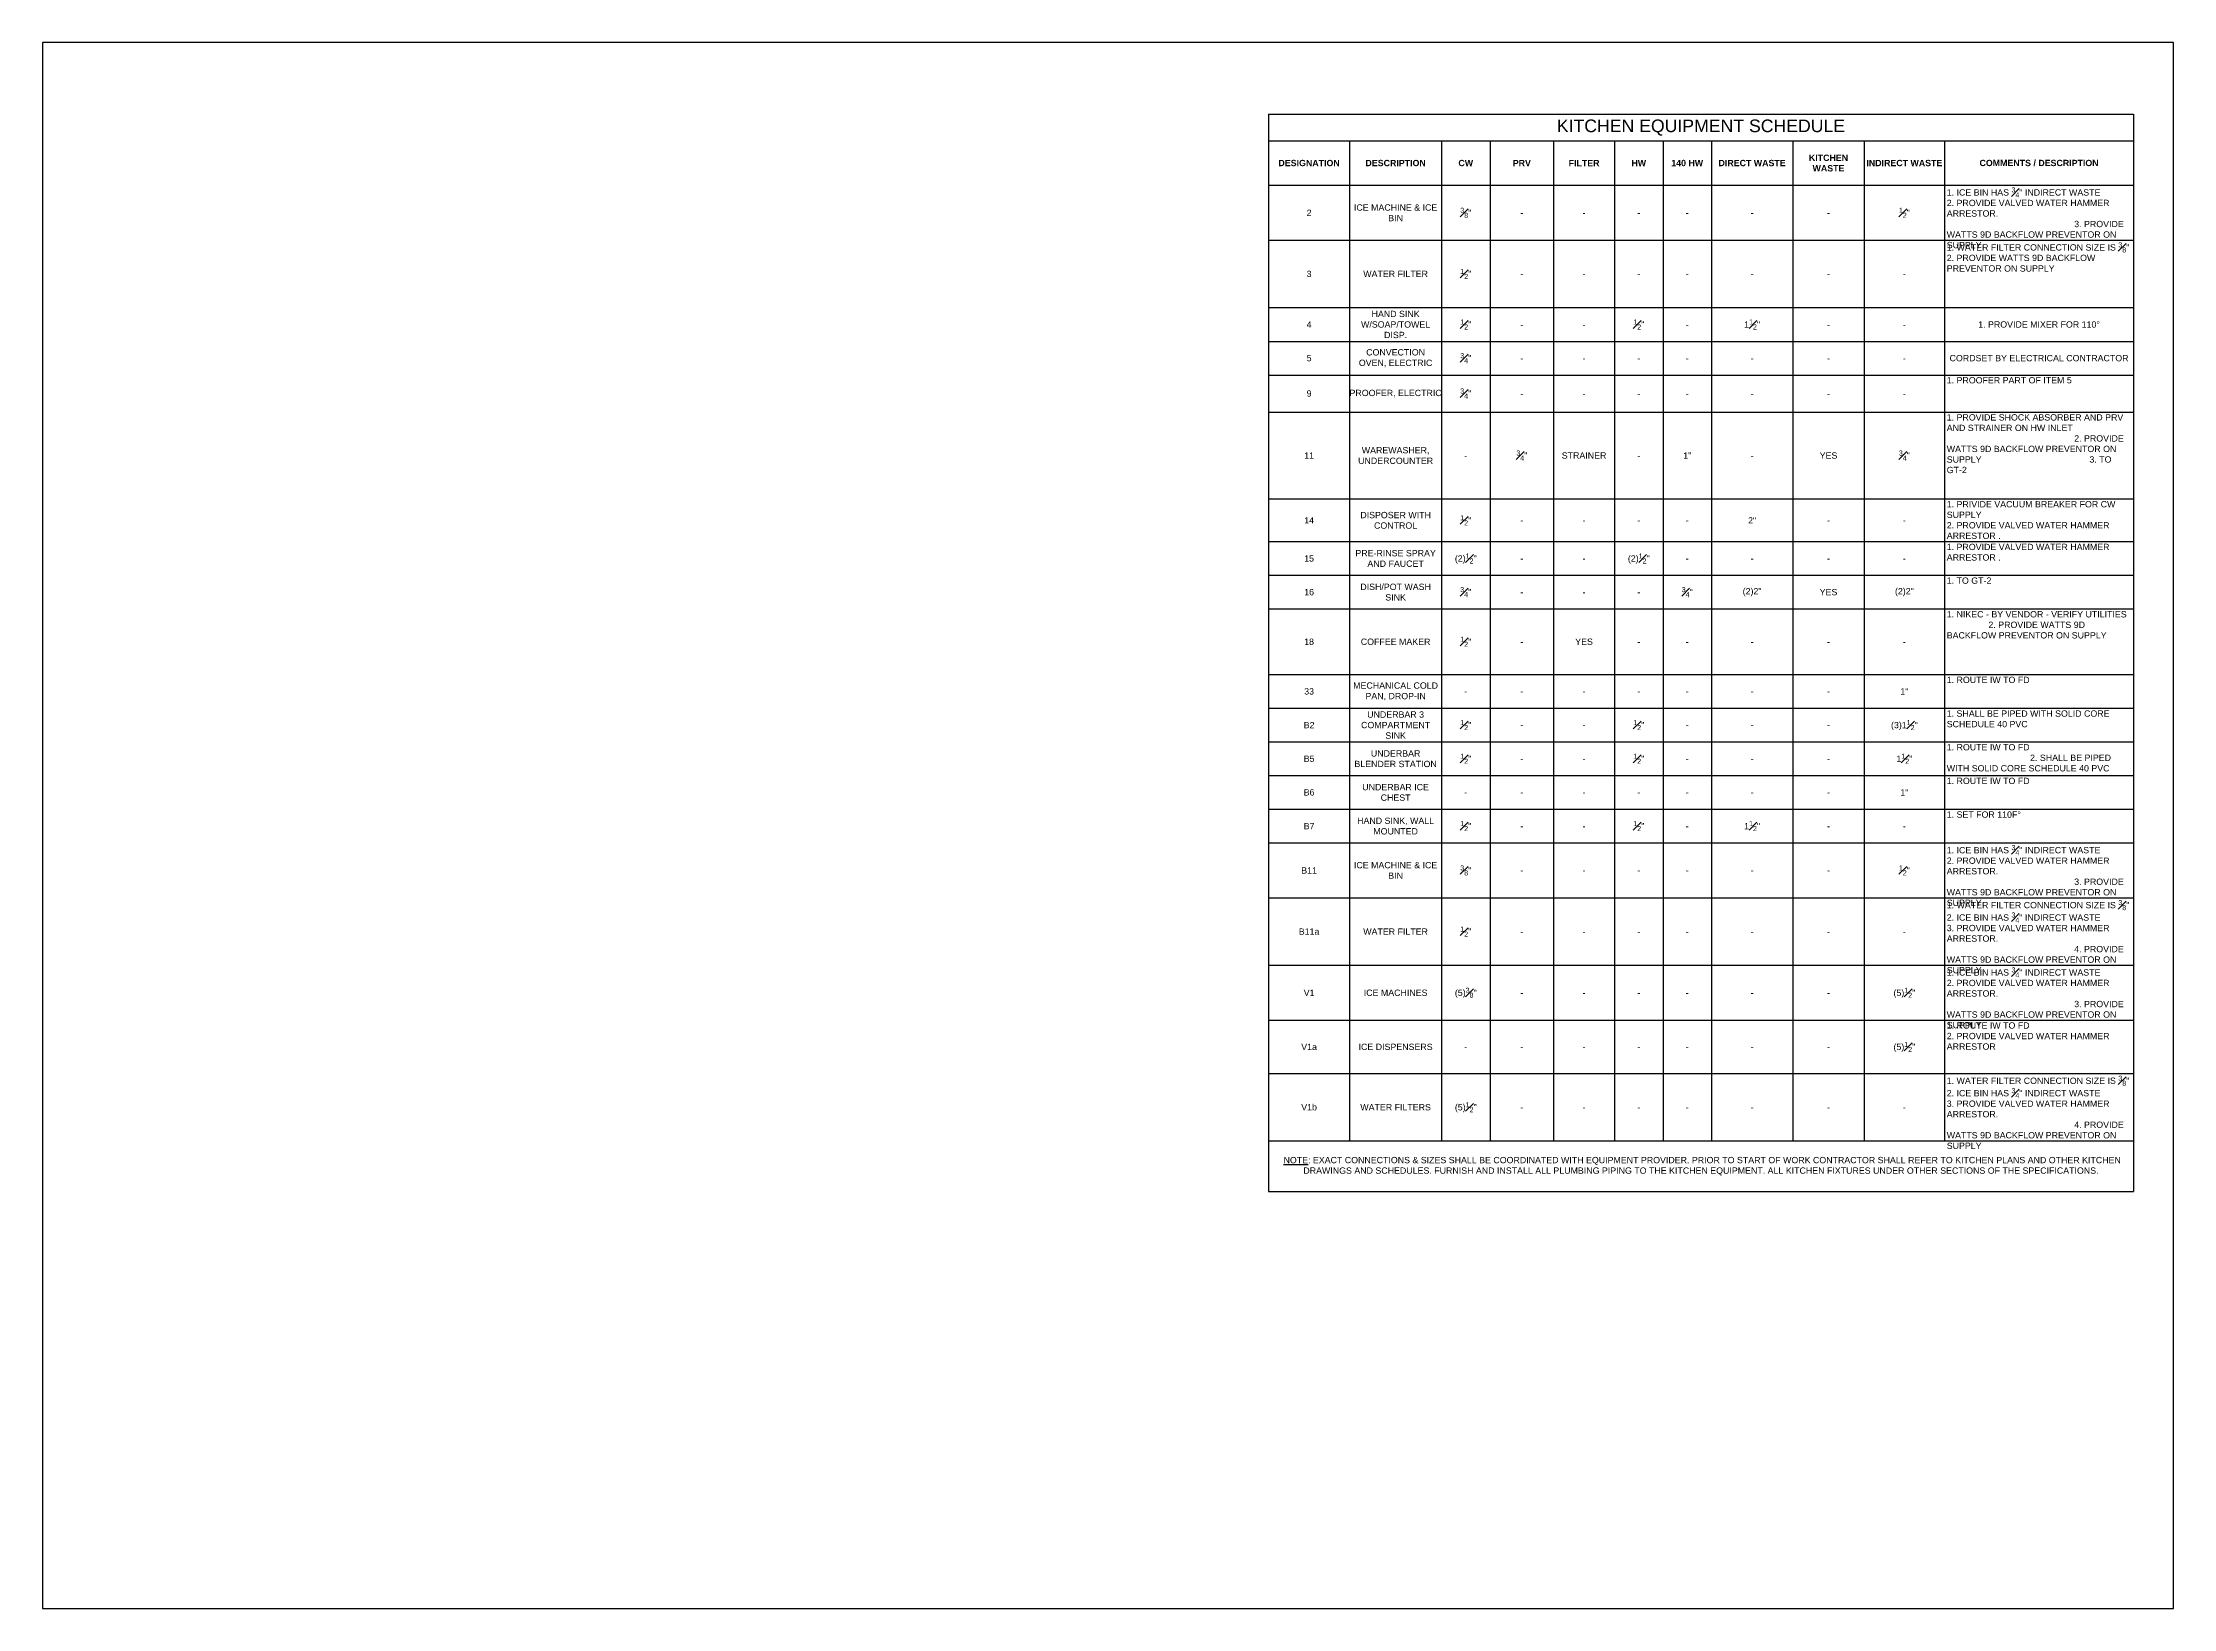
# Model space of a CAD drawing. Extents: x 2014.8 to 2046.4, y 1461.6 to 1484.9.
import ezdxf

# ---------------------------------------------------------------- set-up
doc = ezdxf.new("R2010")
doc.units = 0
doc.header["$LTSCALE"] = 48
doc.header["$MEASUREMENT"] = 0
doc.layers.add('G-ANNO-TEXT', color=70, linetype='Continuous')
doc.styles.add('Arial', font='arial.ttf')
doc.styles.add('Arial Bold', font='arialbd.ttf')

# ---------------------------------------------------------------- blocks, each defined once
blk = doc.blocks.new('*T80')
at = {"layer": 'G-ANNO-TEXT', "transparency": 16777216}
for p, q in [((0, 0), (12.838, 0)), ((0, 0), (0, -15.995)), ((12.838, 0), (12.838, -15.995)), ((0, -0.396), (12.838, -0.396)), ((1.205, -0.396), (1.205, -15.245)), ((2.568, -0.396), (2.568, -15.245)), ((3.289, -0.396), (3.289, -15.245)), ((4.232, -0.396), (4.232, -15.245)), ((5.135, -0.396), (5.135, -15.245)), ((5.856, -0.396), (5.856, -15.245)), ((6.575, -0.396), (6.575, -15.245)), ((7.782, -0.396), (7.782, -15.245)), ((8.841, -0.396), (8.841, -15.245)), ((10.035, -0.396), (10.035, -15.245)), ((0, -1.055), (12.838, -1.055)), ((0, -1.871), (12.838, -1.871)), ((0, -2.872), (12.838, -2.872)), ((0, -3.372), (12.838, -3.372)), ((0, -3.872), (12.838, -3.872)), ((0, -4.423), (12.838, -4.423)), ((0, -5.713), (12.838, -5.713)), ((0, -6.346), (12.838, -6.346)), ((0, -6.846), (12.838, -6.846)), ((0, -7.346), (12.838, -7.346)), ((0, -8.32), (12.838, -8.32)), ((0, -8.82), (12.838, -8.82)), ((0, -9.32), (12.838, -9.32)), ((0, -9.82), (12.838, -9.82)), ((0, -10.32), (12.838, -10.32)), ((0, -10.82), (12.838, -10.82)), ((0, -11.636), (12.838, -11.636)), ((0, -12.637), (12.838, -12.637)), ((0, -13.453), (12.838, -13.453)), ((0, -14.244), (12.838, -14.244)), ((0, -15.245), (12.838, -15.245)), ((0, -15.995), (12.838, -15.995))]:
    blk.add_line(p, q, dxfattribs=at)
for s, insert, char_height, width, attachment_point, style in [('KITCHEN EQUIPMENT SCHEDULE', (6.419, -0.198), 0.1875, 12.77586, 5, 'Arial'), ('KITCHEN WASTE', (8.312, -0.725), 0.09375, 0.99681, 5, 'Arial Bold'), ('DESIGNATION', (0.603, -0.725), 0.09375, 1.14268, 5, 'Arial Bold'), ('DESCRIPTION', (1.887, -0.725), 0.09375, 1.30063, 5, 'Arial Bold'), ('CW', (2.928, -0.725), 0.0938, 0.65771, 5, 'Arial Bold'), ('PRV', (3.76, -0.725), 0.0938, 0.88056, 5, 'Arial Bold'), ('FILTER', (4.684, -0.725), 0.0938, 0.84141, 5, 'Arial Bold'), ('HW', (5.496, -0.725), 0.0938, 0.65771, 5, 'Arial Bold'), ('140 HW', (6.215, -0.725), 0.0938, 0.65642, 5, 'Arial Bold'), ('DIRECT WASTE', (7.178, -0.725), 0.09375, 1.14481, 5, 'Arial Bold'), ('INDIRECT WASTE', (9.438, -0.725), 0.09375, 1.13167, 5, 'Arial Bold'), ('COMMENTS / DESCRIPTION', (11.437, -0.725), 0.09375, 2.74044, 5, 'Arial Bold'), ('\\A1;1. ICE BIN HAS {\\H0.8x;\\S3#4;}" INDIRECT WASTE\\P2. PROVIDE VALVED WATER HAMMER ARRESTOR.                                                                                                           3. PROVIDE WATTS 9D BACKFLOW PREVENTOR ON SUPPLY', (10.067, -1.086), 0.09375, 2.74044, 1, 'Arial'), ('2', (0.603, -1.463), 0.0938, 1.14268, 5, 'Arial'), ('ICE MACHINE & ICE BIN', (1.887, -1.463), 0.09375, 1.30063, 5, 'Arial'), ('\\A1;{\\H0.8x;\\S3#8;\\H1.25x;"}', (2.928, -1.463), 0.09375, 0.65771, 5, 'Arial'), ('-', (3.76, -1.463), 0.0938, 0.88056, 5, 'Arial'), ('-', (4.684, -1.463), 0.0938, 0.84141, 5, 'Arial'), ('-', (5.496, -1.463), 0.0938, 0.65771, 5, 'Arial'), ('-', (6.215, -1.463), 0.0938, 0.65642, 5, 'Arial'), ('-', (7.178, -1.463), 0.0938, 1.14481, 5, 'Arial'), ('-', (8.312, -1.463), 0.0938, 0.99681, 5, 'Arial'), ('\\A1;{\\H0.8x;\\S1#2;}"', (9.438, -1.463), 0.09375, 1.13167, 5, 'Arial'), ('\\A1;1. WATER FILTER CONNECTION SIZE IS {\\H0.8x;\\S3#8;}"                                                                           2. PROVIDE WATTS 9D BACKFLOW PREVENTOR ON SUPPLY', (10.067, -1.902), 0.09375, 2.74044, 1, 'Arial'), ('3', (0.603, -2.371), 0.0938, 1.14268, 5, 'Arial'), ('WATER FILTER', (1.887, -2.371), 0.09375, 1.30063, 5, 'Arial'), ('\\A1;{\\H0.8x;\\S1#2;\\H1.25x;"}', (2.928, -2.371), 0.09375, 0.65771, 5, 'Arial'), ('-', (3.76, -2.371), 0.0938, 0.88056, 5, 'Arial'), ('-', (4.684, -2.371), 0.0938, 0.84141, 5, 'Arial'), ('-', (5.496, -2.371), 0.0938, 0.65771, 5, 'Arial'), ('-', (6.215, -2.371), 0.0938, 0.65642, 5, 'Arial'), ('-', (7.178, -2.371), 0.0938, 1.14481, 5, 'Arial'), ('-', (8.312, -2.371), 0.0938, 0.99681, 5, 'Arial'), ('-', (9.438, -2.371), 0.0938, 1.13167, 5, 'Arial'), ('4', (0.603, -3.122), 0.0938, 1.14268, 5, 'Arial'), ('HAND SINK W/SOAP/TOWEL DISP.', (1.887, -3.122), 0.09375, 1.30063, 5, 'Arial'), ('\\A1;{\\H0.8x;\\S1#2;}"', (2.928, -3.122), 0.09375, 0.65771, 5, 'Arial'), ('-', (3.76, -3.122), 0.0938, 0.88056, 5, 'Arial'), ('-', (4.684, -3.122), 0.0938, 0.84141, 5, 'Arial'), ('\\A1;{\\H0.8x;\\S1#2;}"', (5.496, -3.122), 0.09375, 0.65771, 5, 'Arial'), ('-', (6.215, -3.122), 0.0938, 0.65642, 5, 'Arial'), ('\\A1;1{\\H0.8x;\\S1#2;}"', (7.178, -3.122), 0.09375, 1.14481, 5, 'Arial'), ('-', (8.312, -3.122), 0.0938, 0.99681, 5, 'Arial'), ('-', (9.438, -3.122), 0.0938, 1.13167, 5, 'Arial'), ('1. PROVIDE MIXER FOR 110%%D', (11.437, -3.122), 0.09375, 2.74044, 5, 'Arial'), ('5', (0.603, -3.622), 0.0938, 1.14268, 5, 'Arial'), ('CONVECTION OVEN, ELECTRIC', (1.887, -3.622), 0.09375, 1.30063, 5, 'Arial'), ('\\A1;{\\H0.8x;\\S3#4;}"', (2.928, -3.622), 0.09375, 0.65771, 5, 'Arial'), ('-', (3.76, -3.622), 0.0938, 0.88056, 5, 'Arial'), ('-', (4.684, -3.622), 0.0938, 0.84141, 5, 'Arial'), ('-', (5.496, -3.622), 0.0938, 0.65771, 5, 'Arial'), ('-', (6.215, -3.622), 0.0938, 0.65642, 5, 'Arial'), ('-', (7.178, -3.622), 0.0938, 1.14481, 5, 'Arial'), ('-', (8.312, -3.622), 0.0938, 0.99681, 5, 'Arial'), ('-', (9.438, -3.622), 0.0938, 1.13167, 5, 'Arial'), ('CORDSET BY ELECTRICAL CONTRACTOR', (11.437, -3.622), 0.09375, 2.74044, 5, 'Arial'), ('9', (0.603, -4.147), 0.0938, 1.14268, 5, 'Arial'), ('PROOFER, ELECTRIC', (1.887, -4.147), 0.09375, 1.30063, 5, 'Arial'), ('\\A1;{\\H0.8x;\\S3#4;}"', (2.928, -4.147), 0.09375, 0.65771, 5, 'Arial'), ('\\A1;1. PROOFER PART OF ITEM 5                                        ', (10.067, -3.903), 0.09375, 2.74044, 1, 'Arial'), ('-', (3.76, -4.147), 0.0938, 0.88056, 5, 'Arial'), ('-', (4.684, -4.147), 0.0938, 0.84141, 5, 'Arial'), ('-', (5.496, -4.147), 0.0938, 0.65771, 5, 'Arial'), ('-', (6.215, -4.147), 0.0938, 0.65642, 5, 'Arial'), ('-', (7.178, -4.147), 0.0938, 1.14481, 5, 'Arial'), ('-', (8.312, -4.147), 0.0938, 0.99681, 5, 'Arial'), ('-', (9.438, -4.147), 0.0938, 1.13167, 5, 'Arial'), ('1. PROVIDE SHOCK ABSORBER AND PRV AND STRAINER ON HW INLET                                    {\\A1;                                                                                                                     2. PROVIDE WATTS 9D BACKFLOW PREVENTOR ON SUPPLY}                                            3. TO GT-2', (10.067, -4.454), 0.09375, 2.74044, 1, 'Arial'), ('11', (0.603, -5.068), 0.0938, 1.14268, 5, 'Arial'), ('WAREWASHER, UNDERCOUNTER', (1.887, -5.068), 0.09375, 1.30063, 5, 'Arial'), ('\\A1;{\\H0.8x;\\S3#4;}"', (3.76, -5.068), 0.09375, 0.88056, 5, 'Arial'), ('STRAINER', (4.684, -5.068), 0.0938, 0.84141, 5, 'Arial'), ('1"', (6.215, -5.068), 0.0938, 0.65642, 5, 'Arial'), ('YES', (8.312, -5.068), 0.0938, 0.99681, 5, 'Arial'), ('\\A1;{\\H0.8x;\\S3#4;}"', (9.438, -5.068), 0.09375, 1.13167, 5, 'Arial'), ('-', (2.928, -5.068), 0.0938, 0.65771, 5, 'Arial'), ('-', (5.496, -5.068), 0.0938, 0.65771, 5, 'Arial'), ('-', (7.178, -5.068), 0.0938, 1.14481, 5, 'Arial'), ('14', (0.603, -6.03), 0.0938, 1.14268, 5, 'Arial'), ('DISPOSER WITH CONTROL', (1.887, -6.03), 0.09375, 1.30063, 5, 'Arial'), ('\\A1;{\\H0.8x;\\S1#2;}"', (2.928, -6.03), 0.09375, 0.65771, 5, 'Arial'), ('2"', (7.178, -6.03), 0.0938, 1.14481, 5, 'Arial'), ('1. PRIVIDE VACUUM BREAKER FOR CW SUPPLY\\P{\\A1;2. PROVIDE VALVED WATER HAMMER ARRESTOR .}', (10.067, -5.744), 0.09375, 2.74044, 1, 'Arial'), ('-', (3.76, -6.03), 0.0938, 0.88056, 5, 'Arial'), ('-', (4.684, -6.03), 0.0938, 0.84141, 5, 'Arial'), ('-', (5.496, -6.03), 0.0938, 0.65771, 5, 'Arial'), ('-', (6.215, -6.03), 0.0938, 0.65642, 5, 'Arial'), ('-', (8.312, -6.03), 0.0938, 0.99681, 5, 'Arial'), ('-', (9.438, -6.03), 0.0938, 1.13167, 5, 'Arial'), ('15', (0.603, -6.596), 0.0938, 1.14268, 5, 'Arial'), ('PRE-RINSE SPRAY AND FAUCET', (1.887, -6.596), 0.09375, 1.30063, 5, 'Arial'), ('\\A1;(2){\\H0.8x;\\S1#2;}"', (2.928, -6.596), 0.09375, 0.65771, 5, 'Arial'), ('-', (3.76, -6.596), 0.0938, 0.88056, 5, 'Arial'), ('-', (4.684, -6.596), 0.0938, 0.84141, 5, 'Arial'), ('\\A1;(2){\\H0.8x;\\S1#2;}"', (5.496, -6.596), 0.09375, 0.65771, 5, 'Arial'), ('-', (6.215, -6.596), 0.0938, 0.65642, 5, 'Arial'), ('-', (7.178, -6.596), 0.0938, 1.14481, 5, 'Arial'), ('-', (8.312, -6.596), 0.0938, 0.99681, 5, 'Arial'), ('-', (9.438, -6.596), 0.0938, 1.13167, 5, 'Arial'), ('\\A1;1. PROVIDE VALVED WATER HAMMER ARRESTOR .', (10.067, -6.378), 0.09375, 2.74044, 1, 'Arial'), ('1. TO GT-2', (10.067, -6.878), 0.0938, 2.74044, 1, 'Arial'), ('16', (0.603, -7.096), 0.0938, 1.14268, 5, 'Arial'), ('DISH/POT WASH SINK', (1.887, -7.096), 0.09375, 1.30063, 5, 'Arial'), ('\\A1;{\\H0.8x;\\S3#4;}"', (2.928, -7.096), 0.09375, 0.65771, 5, 'Arial'), ('-', (3.76, -7.096), 0.0938, 0.88056, 5, 'Arial'), ('-', (4.684, -7.096), 0.0938, 0.84141, 5, 'Arial'), ('-', (5.496, -7.096), 0.0938, 0.65771, 5, 'Arial'), ('\\A1;{\\H0.8x;\\S3#4;}"', (6.215, -7.096), 0.09375, 0.65642, 5, 'Arial'), ('(2)2"', (7.178, -7.096), 0.0938, 1.14481, 5, 'Arial'), ('YES', (8.312, -7.096), 0.0938, 0.99681, 5, 'Arial'), ('(2)2"', (9.438, -7.096), 0.0938, 1.13167, 5, 'Arial'), ('1. NIKEC - BY VENDOR - VERIFY UTILITIES  {\\A1;\\H1x;                                                                                              2. PROVIDE WATTS 9D BACKFLOW PREVENTOR ON SUPPLY}', (10.067, -7.378), 0.09375, 2.74044, 1, 'Arial'), ('18', (0.603, -7.833), 0.0938, 1.14268, 5, 'Arial'), ('COFFEE MAKER', (1.887, -7.833), 0.09375, 1.30063, 5, 'Arial'), ('\\A1;{\\H0.8x;\\S1#2;}"', (2.928, -7.833), 0.09375, 0.65771, 5, 'Arial'), ('-', (3.76, -7.833), 0.0938, 0.88056, 5, 'Arial'), ('YES', (4.684, -7.833), 0.0938, 0.84141, 5, 'Arial'), ('-', (5.496, -7.833), 0.0938, 0.65771, 5, 'Arial'), ('-', (6.215, -7.833), 0.0938, 0.65642, 5, 'Arial'), ('-', (7.178, -7.833), 0.0938, 1.14481, 5, 'Arial'), ('-', (8.312, -7.833), 0.0938, 0.99681, 5, 'Arial'), ('-', (9.438, -7.833), 0.0938, 1.13167, 5, 'Arial'), ('33', (0.603, -8.57), 0.0938, 1.14268, 5, 'Arial'), ('MECHANICAL COLD PAN, DROP-IN', (1.887, -8.57), 0.09375, 1.30063, 5, 'Arial'), ('1"', (9.438, -8.57), 0.0938, 1.13167, 5, 'Arial'), ('1. ROUTE IW TO FD', (10.067, -8.352), 0.09375, 2.74044, 1, 'Arial'), ('-', (2.928, -8.57), 0.0938, 0.65771, 5, 'Arial'), ('-', (3.76, -8.57), 0.0938, 0.88056, 5, 'Arial'), ('-', (4.684, -8.57), 0.0938, 0.84141, 5, 'Arial'), ('-', (5.496, -8.57), 0.0938, 0.65771, 5, 'Arial'), ('-', (6.215, -8.57), 0.0938, 0.65642, 5, 'Arial'), ('-', (7.178, -8.57), 0.0938, 1.14481, 5, 'Arial'), ('-', (8.312, -8.57), 0.0938, 0.99681, 5, 'Arial'), ('1. SHALL BE PIPED WITH SOLID CORE SCHEDULE 40 PVC', (10.067, -8.852), 0.09375, 2.74044, 1, 'Arial'), ('B2', (0.603, -9.07), 0.0938, 1.14268, 5, 'Arial'), ('UNDERBAR 3 COMPARTMENT SINK', (1.887, -9.07), 0.09375, 1.30063, 5, 'Arial'), ('\\A1;{\\H0.8x;\\S1#2;}"', (2.928, -9.07), 0.09375, 0.65771, 5, 'Arial'), ('-', (3.76, -9.07), 0.0938, 0.88056, 5, 'Arial'), ('-', (4.684, -9.07), 0.0938, 0.84141, 5, 'Arial'), ('\\A1;{\\H0.8x;\\S1#2;}"', (5.496, -9.07), 0.09375, 0.65771, 5, 'Arial'), ('-', (6.215, -9.07), 0.0938, 0.65642, 5, 'Arial'), ('-', (7.178, -9.07), 0.0938, 1.14481, 5, 'Arial'), ('-', (8.312, -9.07), 0.0938, 0.99681, 5, 'Arial'), ('\\A1;(3)1{\\H0.8x;\\S1#2;}"', (9.438, -9.07), 0.09375, 1.13167, 5, 'Arial'), ('UNDERBAR BLENDER STATION', (1.887, -9.57), 0.09375, 1.30063, 5, 'Arial'), ('1. ROUTE IW TO FD                                                                            2. SHALL BE PIPED WITH SOLID CORE SCHEDULE 40 PVC', (10.067, -9.352), 0.09375, 2.74044, 1, 'Arial'), ('B5', (0.603, -9.57), 0.0938, 1.14268, 5, 'Arial'), ('\\A1;{\\H0.8x;\\S1#2;}"', (2.928, -9.57), 0.09375, 0.65771, 5, 'Arial'), ('-', (3.76, -9.57), 0.0938, 0.88056, 5, 'Arial'), ('-', (4.684, -9.57), 0.0938, 0.84141, 5, 'Arial'), ('\\A1;{\\H0.8x;\\S1#2;}"', (5.496, -9.57), 0.09375, 0.65771, 5, 'Arial'), ('-', (6.215, -9.57), 0.0938, 0.65642, 5, 'Arial'), ('-', (7.178, -9.57), 0.0938, 1.14481, 5, 'Arial'), ('-', (8.312, -9.57), 0.0938, 0.99681, 5, 'Arial'), ('\\A1;1{\\H0.8x;\\S1#2;}"', (9.438, -9.57), 0.09375, 1.13167, 5, 'Arial'), ('B6', (0.603, -10.07), 0.0938, 1.14268, 5, 'Arial'), ('UNDERBAR ICE CHEST', (1.887, -10.07), 0.09375, 1.30063, 5, 'Arial'), ('-', (2.928, -10.07), 0.0938, 0.65771, 5, 'Arial'), ('-', (3.76, -10.07), 0.0938, 0.88056, 5, 'Arial'), ('-', (4.684, -10.07), 0.0938, 0.84141, 5, 'Arial'), ('-', (5.496, -10.07), 0.0938, 0.65771, 5, 'Arial'), ('-', (6.215, -10.07), 0.0938, 0.65642, 5, 'Arial'), ('-', (7.178, -10.07), 0.0938, 1.14481, 5, 'Arial'), ('-', (8.312, -10.07), 0.0938, 0.99681, 5, 'Arial'), ('1"', (9.438, -10.07), 0.0938, 1.13167, 5, 'Arial'), ('1. ROUTE IW TO FD', (10.067, -9.852), 0.09375, 2.74044, 1, 'Arial'), ('1. SET FOR 110F%%D', (10.067, -10.352), 0.09375, 2.74044, 1, 'Arial'), ('B7', (0.603, -10.57), 0.0938, 1.14268, 5, 'Arial'), ('HAND SINK, WALL MOUNTED', (1.887, -10.57), 0.09375, 1.30063, 5, 'Arial'), ('\\A1;{\\H0.8x;\\S1#2;}"', (2.928, -10.57), 0.09375, 0.65771, 5, 'Arial'), ('-', (3.76, -10.57), 0.0938, 0.88056, 5, 'Arial'), ('-', (4.684, -10.57), 0.0938, 0.84141, 5, 'Arial'), ('\\A1;{\\H0.8x;\\S1#2;}"', (5.496, -10.57), 0.09375, 0.65771, 5, 'Arial'), ('-', (6.215, -10.57), 0.0938, 0.65642, 5, 'Arial'), ('\\A1;1{\\H0.8x;\\S1#2;}"', (7.178, -10.57), 0.09375, 1.14481, 5, 'Arial'), ('-', (8.312, -10.57), 0.0938, 0.99681, 5, 'Arial'), ('-', (9.438, -10.57), 0.0938, 1.13167, 5, 'Arial'), ('\\A1;1. ICE BIN HAS {\\H0.8x;\\S3#4;\\H1.25x;" INDIRECT WASTE\\P2. PROVIDE VALVED WATER HAMMER ARRESTOR.                                                                                                           3. PROVIDE WATTS 9D BACKFLOW PREVENTOR ON SUPPLY}', (10.067, -10.852), 0.09375, 2.74044, 1, 'Arial'), ('B11', (0.603, -11.228), 0.0938, 1.14268, 5, 'Arial'), ('ICE MACHINE & ICE BIN', (1.887, -11.228), 0.09375, 1.30063, 5, 'Arial'), ('\\A1;{\\H0.8x;\\S3#8;}"', (2.928, -11.228), 0.09375, 0.65771, 5, 'Arial'), ('-', (3.76, -11.228), 0.0938, 0.88056, 5, 'Arial'), ('-', (4.684, -11.228), 0.0938, 0.84141, 5, 'Arial'), ('-', (5.496, -11.228), 0.0938, 0.65771, 5, 'Arial'), ('-', (6.215, -11.228), 0.0938, 0.65642, 5, 'Arial'), ('-', (7.178, -11.228), 0.0938, 1.14481, 5, 'Arial'), ('-', (8.312, -11.228), 0.0938, 0.99681, 5, 'Arial'), ('\\A1;{\\H0.8x;\\S1#2;}"', (9.438, -11.228), 0.09375, 1.13167, 5, 'Arial'), ('\\A1;1. WATER FILTER CONNECTION SIZE IS {\\H0.8x;\\S3#8;}" 2. ICE BIN HAS {\\H0.8x;\\S3#4;\\H1.25x;" INDIRECT WASTE\\P3. PROVIDE VALVED WATER HAMMER ARRESTOR.                                                                                                           4. PROVIDE WATTS 9D BACKFLOW PREVENTOR ON SUPPLY}', (10.067, -11.668), 0.09375, 2.74044, 1, 'Arial'), ('B11a', (0.603, -12.137), 0.0938, 1.14268, 5, 'Arial'), ('WATER FILTER', (1.887, -12.137), 0.09375, 1.30063, 5, 'Arial'), ('\\A1;{\\H0.8x;\\S1#2;}"', (2.928, -12.137), 0.09375, 0.65771, 5, 'Arial'), ('-', (3.76, -12.137), 0.0938, 0.88056, 5, 'Arial'), ('-', (4.684, -12.137), 0.0938, 0.84141, 5, 'Arial'), ('-', (5.496, -12.137), 0.0938, 0.65771, 5, 'Arial'), ('-', (6.215, -12.137), 0.0938, 0.65642, 5, 'Arial'), ('-', (7.178, -12.137), 0.0938, 1.14481, 5, 'Arial'), ('-', (8.312, -12.137), 0.0938, 0.99681, 5, 'Arial'), ('-', (9.438, -12.137), 0.0938, 1.13167, 5, 'Arial'), ('\\A1;1. ICE BIN HAS {\\H0.8x;\\S3#4;\\H1.25x;" INDIRECT WASTE\\P2. PROVIDE VALVED WATER HAMMER ARRESTOR.                                                                                                           3. PROVIDE WATTS 9D BACKFLOW PREVENTOR ON SUPPLY}', (10.067, -12.668), 0.09375, 2.74044, 1, 'Arial'), ('V1', (0.603, -13.045), 0.0938, 1.14268, 5, 'Arial'), ('ICE MACHINES', (1.887, -13.045), 0.09375, 1.30063, 5, 'Arial'), ('\\A1;(5){\\H0.8x;\\S3#8;}"', (2.928, -13.045), 0.09375, 0.65771, 5, 'Arial'), ('-', (3.76, -13.045), 0.0938, 0.88056, 5, 'Arial'), ('-', (4.684, -13.045), 0.0938, 0.84141, 5, 'Arial'), ('-', (5.496, -13.045), 0.0938, 0.65771, 5, 'Arial'), ('-', (6.215, -13.045), 0.0938, 0.65642, 5, 'Arial'), ('-', (7.178, -13.045), 0.0938, 1.14481, 5, 'Arial'), ('-', (8.312, -13.045), 0.0938, 0.99681, 5, 'Arial'), ('\\A1;(5){\\H0.8x;\\S1#2;}"', (9.438, -13.045), 0.09375, 1.13167, 5, 'Arial'), ('1. ROUTE IW TO FD\\P{\\A1;2. PROVIDE VALVED WATER HAMMER ARRESTOR                                                                 }', (10.067, -13.484), 0.09375, 2.74044, 1, 'Arial'), ('V1a', (0.603, -13.849), 0.0938, 1.14268, 5, 'Arial'), ('ICE DISPENSERS ', (1.887, -13.849), 0.09375, 1.30063, 5, 'Arial'), ('-', (2.928, -13.849), 0.0938, 0.65771, 5, 'Arial'), ('-', (3.76, -13.849), 0.0938, 0.88056, 5, 'Arial'), ('-', (4.684, -13.849), 0.0938, 0.84141, 5, 'Arial'), ('-', (5.496, -13.849), 0.0938, 0.65771, 5, 'Arial'), ('-', (6.215, -13.849), 0.0938, 0.65642, 5, 'Arial'), ('-', (7.178, -13.849), 0.0938, 1.14481, 5, 'Arial'), ('-', (8.312, -13.849), 0.0938, 0.99681, 5, 'Arial'), ('\\A1;(5){\\H0.8x;\\S1#2;}"', (9.438, -13.849), 0.09375, 1.13167, 5, 'Arial'), ('\\A1;1. WATER FILTER CONNECTION SIZE IS {\\H0.8x;\\S3#8;}"\\P2. ICE BIN HAS {\\H0.8x;\\S3#4;\\H1.25x;" INDIRECT WASTE\\P3. PROVIDE VALVED WATER HAMMER ARRESTOR.                                                                                                           4. PROVIDE WATTS 9D BACKFLOW PREVENTOR ON SUPPLY}', (10.067, -14.276), 0.09375, 2.74044, 1, 'Arial'), ('V1b', (0.603, -14.745), 0.0938, 1.14268, 5, 'Arial'), ('WATER FILTERS', (1.887, -14.745), 0.09375, 1.30063, 5, 'Arial'), ('\\A1;(5){\\H0.8x;\\S1#2;}"', (2.928, -14.745), 0.09375, 0.65771, 5, 'Arial'), ('-', (3.76, -14.745), 0.0938, 0.88056, 5, 'Arial'), ('-', (4.684, -14.745), 0.0938, 0.84141, 5, 'Arial'), ('-', (5.496, -14.745), 0.0938, 0.65771, 5, 'Arial'), ('-', (6.215, -14.745), 0.0938, 0.65642, 5, 'Arial'), ('-', (7.178, -14.745), 0.0938, 1.14481, 5, 'Arial'), ('-', (8.312, -14.745), 0.0938, 0.99681, 5, 'Arial'), ('-', (9.438, -14.745), 0.0938, 1.13167, 5, 'Arial'), (' {\\LNOTE}: EXACT CONNECTIONS & SIZES SHALL BE COORDINATED WITH EQUIPMENT PROVIDER. PRIOR TO START OF WORK CONTRACTOR SHALL REFER TO KITCHEN PLANS AND OTHER KITCHEN DRAWINGS AND SCHEDULES. FURNISH AND INSTALL ALL PLUMBING PIPING TO THE KITCHEN EQUIPMENT. ALL KITCHEN FIXTURES UNDER OTHER SECTIONS OF THE SPECIFICATIONS.', (6.419, -15.62), 0.09375, 12.77586, 5, 'Arial')]:
    blk.add_mtext(s, dxfattribs=dict(at, insert=insert, char_height=char_height, width=width, attachment_point=attachment_point, style=style))

msp = doc.modelspace()

# ---------------------------------------------------------------- linework, layer by layer
at = {"layer": 'DEFPOINTS'}
msp.add_lwpolyline([(2014.814, 1461.601), (2046.439, 1461.601), (2046.439, 1484.851), (2014.814, 1484.851)], close=True, dxfattribs=at)

# ---------------------------------------------------------------- block references
msp.add_blockref('*T80', (2033.008, 1483.787))

doc.saveas('drawing.dxf')
